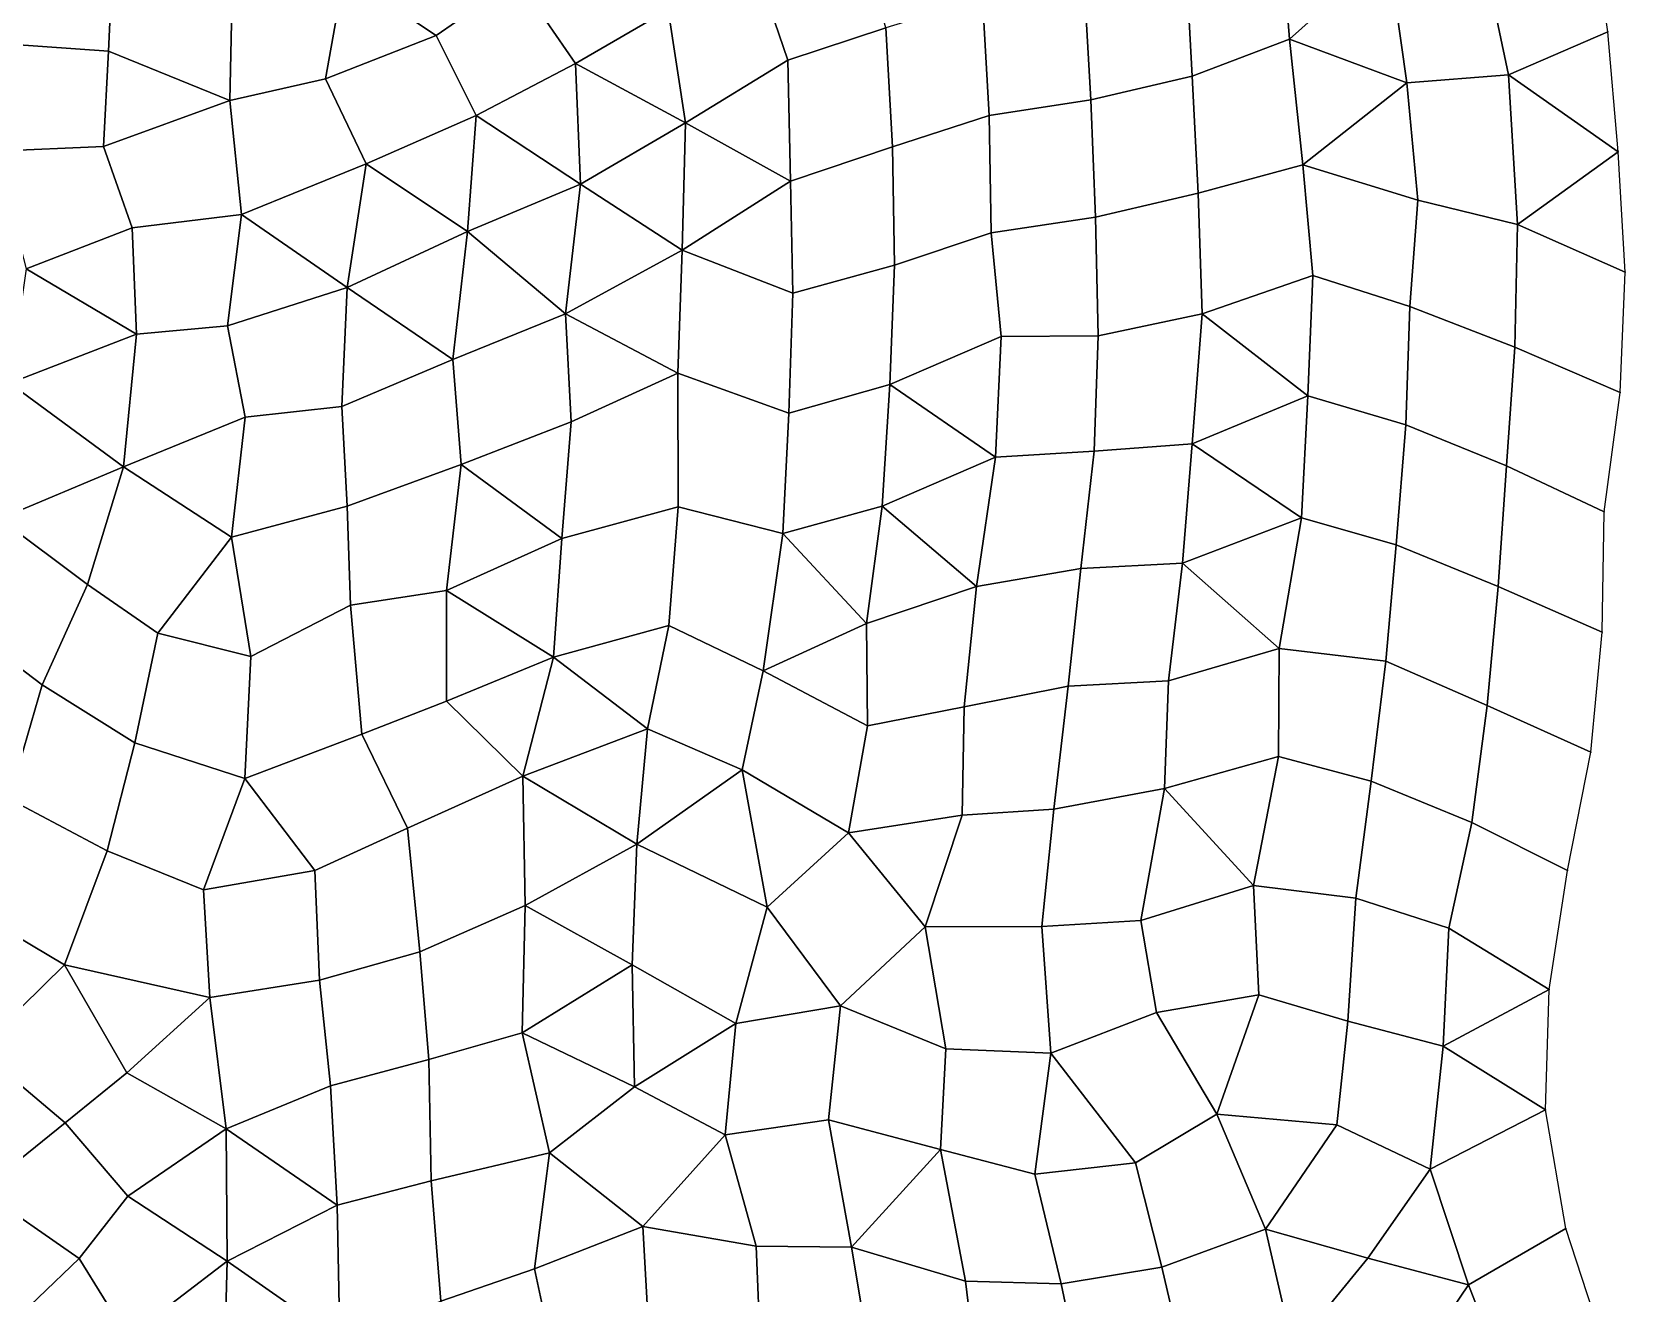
# Model space of a CAD drawing. Extents: x 727294 to 731543, y 8575035 to 8579824.
# Drawn here: x 730474.3 to 730738.7, y 8578980.5 to 8579189.8 of the extents above; entities that cross this region are included whole.
import ezdxf

# ---------------------------------------------------------------- set-up
doc = ezdxf.new("R2010")
doc.units = 0
for name, color, linetype in [('MESH_BOUND', 25, 'CONTINUOUS'), ('MESH_ELEMS', 250, 'CONTINUOUS'), ('MESH_NODES', 18, 'CONTINUOUS')]:
    doc.layers.add(name, color=color, linetype=linetype)

msp = doc.modelspace()

# ---------------------------------------------------------------- linework, layer by layer
at = {"layer": 'MESH_BOUND', "color": 25}
for points in [[(730735.87, 8579189.78, 38.16), (730733.08, 8579209.58, 37.92)], [(730737.6, 8579169.86, 38.14), (730735.87, 8579189.78, 38.16)], [(730738.75, 8579149.89, 38.16), (730737.6, 8579169.86, 38.14)], [(730737.92, 8579129.92, 38.15), (730738.75, 8579149.89, 38.16)], [(730735.25, 8579110.11, 37.98), (730737.92, 8579129.92, 38.15)], [(730734.96, 8579090.13, 37.79), (730735.25, 8579110.11, 37.98)], [(730733.03, 8579070.23, 33.69), (730734.96, 8579090.13, 37.79)], [(730729.17, 8579050.61, 34.94), (730733.03, 8579070.23, 33.69)], [(730726.16, 8579030.84, 35.7), (730729.17, 8579050.61, 34.94)], [(730725.52, 8579010.87, 36.35), (730726.16, 8579030.84, 35.7)], [(730728.89, 8578991.18, 36.17), (730725.52, 8579010.87, 36.35)], [(730735.12, 8578972.19, 38.01), (730728.89, 8578991.18, 36.17)]]:
    msp.add_polyline3d(points, dxfattribs=at)
at = {"layer": 'MESH_ELEMS', "color": 179}
for points in [[(730541.41, 8579189.17, 29.99), (730554.95, 8579198.51, 30.97), (730546.11, 8579210.24, 31.23), (730526.19, 8579199.35, 30.6)], [(730735.87, 8579189.78, 38.16), (730733.08, 8579209.58, 37.92), (730715.72, 8579200.03, 27.67), (730719.37, 8579182.64, 30.53)], [(730579.93, 8579193.46, 30.75), (730570.2, 8579208.17, 31.61), (730554.95, 8579198.51, 30.97), (730564.54, 8579184.53, 30.23)], [(730616.07, 8579190.48, 29.98), (730611.31, 8579207.57, 30.76), (730594.63, 8579200.2, 30.89), (730599.78, 8579185.07, 30.4)], [(730683.03, 8579188.55, 26.77), (730681.49, 8579208.43, 26.59), (730665.83, 8579201.86, 27.5), (730666.87, 8579182.45, 27.25)], [(730681.49, 8579208.43, 26.59), (730683.03, 8579188.55, 26.77), (730699.43, 8579203.26, 26.49), (730681.49, 8579208.43, 26.59)], [(730470.62, 8579187.74, 30.05), (730487.08, 8579186.59, 30), (730487.87, 8579204.63, 30.3), (730467.7, 8579201.78, 30.55)], [(730487.08, 8579186.59, 30), (730507.17, 8579178.41, 29.82), (730507.62, 8579199.02, 30.16), (730487.87, 8579204.63, 30.3)], [(730666.87, 8579182.45, 27.25), (730665.83, 8579201.86, 27.5), (730648.98, 8579197.9, 28.43), (730650.06, 8579178.49, 28.18)], [(730699.43, 8579203.26, 26.49), (730683.03, 8579188.55, 26.77), (730702.51, 8579181.3, 26.58), (730699.43, 8579203.26, 26.49)], [(730702.51, 8579181.3, 26.58), (730719.37, 8579182.64, 30.53), (730715.72, 8579200.03, 27.67), (730699.43, 8579203.26, 26.49)], [(730523.04, 8579182, 29.96), (730526.19, 8579199.35, 30.6), (730507.62, 8579199.02, 30.16), (730507.17, 8579178.41, 29.82)], [(730523.04, 8579182, 29.96), (730541.41, 8579189.17, 29.99), (730526.19, 8579199.35, 30.6), (730523.04, 8579182, 29.96)], [(730599.78, 8579185.07, 30.4), (730594.63, 8579200.2, 30.89), (730579.93, 8579193.46, 30.75), (730582.81, 8579174.7, 29.61)], [(730564.54, 8579184.53, 30.23), (730554.95, 8579198.51, 30.97), (730541.41, 8579189.17, 29.99), (730548.05, 8579175.89, 29.68)], [(730633.22, 8579175.88, 28.94), (730650.06, 8579178.49, 28.18), (730648.98, 8579197.9, 28.43), (730632.09, 8579195.4, 29.66)], [(730633.22, 8579175.88, 28.94), (730632.09, 8579195.4, 29.66), (730616.07, 8579190.48, 29.98), (730617.19, 8579170.68, 29.54)], [(730579.93, 8579193.46, 30.75), (730564.54, 8579184.53, 30.23), (730582.81, 8579174.7, 29.61), (730579.93, 8579193.46, 30.75)], [(730541.41, 8579189.17, 29.99), (730523.04, 8579182, 29.96), (730529.82, 8579167.87, 29.63), (730548.05, 8579175.89, 29.68)], [(730617.19, 8579170.68, 29.54), (730616.07, 8579190.48, 29.98), (730599.78, 8579185.07, 30.4), (730600.26, 8579165.03, 29.16)], [(730685.25, 8579167.71, 26.83), (730683.03, 8579188.55, 26.77), (730666.87, 8579182.45, 27.25), (730667.87, 8579163.03, 27.55)], [(730683.03, 8579188.55, 26.77), (730685.25, 8579167.71, 26.83), (730702.51, 8579181.3, 26.58), (730683.03, 8579188.55, 26.77)], [(730719.37, 8579182.64, 30.53), (730737.6, 8579169.86, 38.14), (730735.87, 8579189.78, 38.16), (730719.37, 8579182.64, 30.53)], [(730486.23, 8579170.76, 29.79), (730487.08, 8579186.59, 30), (730470.62, 8579187.74, 30.05), (730468.28, 8579169.98, 29.88)], [(730486.23, 8579170.76, 29.79), (730507.17, 8579178.41, 29.82), (730487.08, 8579186.59, 30), (730486.23, 8579170.76, 29.79)], [(730548.05, 8579175.89, 29.68), (730565.38, 8579164.51, 29.36), (730564.54, 8579184.53, 30.23), (730548.05, 8579175.89, 29.68)], [(730582.81, 8579174.7, 29.61), (730564.54, 8579184.53, 30.23), (730565.38, 8579164.51, 29.36), (730582.81, 8579174.7, 29.61)], [(730582.81, 8579174.7, 29.61), (730600.26, 8579165.03, 29.16), (730599.78, 8579185.07, 30.4), (730582.81, 8579174.7, 29.61)], [(730523.04, 8579182, 29.96), (730507.17, 8579178.41, 29.82), (730509.14, 8579159.49, 29.39), (730529.82, 8579167.87, 29.63)], [(730667.87, 8579163.03, 27.55), (730666.87, 8579182.45, 27.25), (730650.06, 8579178.49, 28.18), (730650.87, 8579159.02, 27.91)], [(730685.25, 8579167.71, 26.83), (730704.34, 8579161.83, 27.48), (730702.51, 8579181.3, 26.58), (730685.25, 8579167.71, 26.83)], [(730704.34, 8579161.83, 27.48), (730720.86, 8579157.79, 31.68), (730719.37, 8579182.64, 30.53), (730702.51, 8579181.3, 26.58)], [(730737.6, 8579169.86, 38.14), (730719.37, 8579182.64, 30.53), (730720.86, 8579157.79, 31.68), (730737.6, 8579169.86, 38.14)], [(730490.99, 8579157.26, 29.77), (730509.14, 8579159.49, 29.39), (730507.17, 8579178.41, 29.82), (730486.23, 8579170.76, 29.79)], [(730633.51, 8579156.41, 28.28), (730650.87, 8579159.02, 27.91), (730650.06, 8579178.49, 28.18), (730633.22, 8579175.88, 28.94)], [(730529.82, 8579167.87, 29.63), (730546.63, 8579156.63, 29.31), (730548.05, 8579175.89, 29.68), (730529.82, 8579167.87, 29.63)], [(730548.05, 8579175.89, 29.68), (730546.63, 8579156.63, 29.31), (730565.38, 8579164.51, 29.36), (730548.05, 8579175.89, 29.68)], [(730617.19, 8579170.68, 29.54), (730617.48, 8579151.06, 28.85), (730633.51, 8579156.41, 28.28), (730633.22, 8579175.88, 28.94)], [(730582.81, 8579174.7, 29.61), (730565.38, 8579164.51, 29.36), (730582.23, 8579153.56, 28.78), (730582.81, 8579174.7, 29.61)], [(730582.23, 8579153.56, 28.78), (730600.26, 8579165.03, 29.16), (730582.81, 8579174.7, 29.61), (730582.23, 8579153.56, 28.78)], [(730486.23, 8579170.76, 29.79), (730468.28, 8579169.98, 29.88), (730473.39, 8579150.44, 30.45), (730490.99, 8579157.26, 29.77)], [(730617.48, 8579151.06, 28.85), (730617.19, 8579170.68, 29.54), (730600.26, 8579165.03, 29.16), (730600.64, 8579146.41, 28.59)], [(730720.86, 8579157.79, 31.68), (730738.75, 8579149.89, 38.16), (730737.6, 8579169.86, 38.14), (730720.86, 8579157.79, 31.68)], [(730526.66, 8579147.36, 29.27), (730529.82, 8579167.87, 29.63), (730509.14, 8579159.49, 29.39), (730526.66, 8579147.36, 29.27)], [(730526.66, 8579147.36, 29.27), (730546.63, 8579156.63, 29.31), (730529.82, 8579167.87, 29.63), (730526.66, 8579147.36, 29.27)], [(730686.9, 8579149.36, 27.08), (730685.25, 8579167.71, 26.83), (730667.87, 8579163.03, 27.55), (730668.57, 8579142.97, 27.32)], [(730686.9, 8579149.36, 27.08), (730702.99, 8579144.23, 27.42), (730704.34, 8579161.83, 27.48), (730685.25, 8579167.71, 26.83)], [(730546.63, 8579156.63, 29.31), (730562.92, 8579142.99, 29.02), (730565.38, 8579164.51, 29.36), (730546.63, 8579156.63, 29.31)], [(730565.38, 8579164.51, 29.36), (730562.92, 8579142.99, 29.02), (730582.23, 8579153.56, 28.78), (730565.38, 8579164.51, 29.36)], [(730582.23, 8579153.56, 28.78), (730600.64, 8579146.41, 28.59), (730600.26, 8579165.03, 29.16), (730582.23, 8579153.56, 28.78)], [(730668.57, 8579142.97, 27.32), (730667.87, 8579163.03, 27.55), (730650.87, 8579159.02, 27.91), (730651.31, 8579139.33, 27.88)], [(730506.82, 8579141, 29.78), (730509.14, 8579159.49, 29.39), (730490.99, 8579157.26, 29.77), (730491.7, 8579139.64, 30.06)], [(730526.66, 8579147.36, 29.27), (730509.14, 8579159.49, 29.39), (730506.82, 8579141, 29.78), (730526.66, 8579147.36, 29.27)], [(730702.99, 8579144.23, 27.42), (730720.43, 8579137.46, 29.18), (730720.86, 8579157.79, 31.68), (730704.34, 8579161.83, 27.48)], [(730491.7, 8579139.64, 30.06), (730490.99, 8579157.26, 29.77), (730473.39, 8579150.44, 30.45), (730491.7, 8579139.64, 30.06)], [(730526.66, 8579147.36, 29.27), (730544.21, 8579135.4, 29.47), (730546.63, 8579156.63, 29.31), (730526.66, 8579147.36, 29.27)], [(730562.92, 8579142.99, 29.02), (730546.63, 8579156.63, 29.31), (730544.21, 8579135.4, 29.47), (730562.92, 8579142.99, 29.02)], [(730650.87, 8579159.02, 27.91), (730633.51, 8579156.41, 28.28), (730635.17, 8579139.21, 28.02), (730651.31, 8579139.33, 27.88)], [(730720.43, 8579137.46, 29.18), (730737.92, 8579129.92, 38.15), (730738.75, 8579149.89, 38.16), (730720.86, 8579157.79, 31.68)], [(730617.48, 8579151.06, 28.85), (730616.73, 8579131.28, 28.34), (730635.17, 8579139.21, 28.02), (730633.51, 8579156.41, 28.28)], [(730582.23, 8579153.56, 28.78), (730562.92, 8579142.99, 29.02), (730581.54, 8579133.15, 28.47), (730582.23, 8579153.56, 28.78)], [(730600.64, 8579146.41, 28.59), (730582.23, 8579153.56, 28.78), (730581.54, 8579133.15, 28.47), (730599.95, 8579126.52, 28.45)], [(730470.67, 8579131.46, 30.32), (730491.7, 8579139.64, 30.06), (730473.39, 8579150.44, 30.45), (730470.67, 8579131.46, 30.32)], [(730616.73, 8579131.28, 28.34), (730617.48, 8579151.06, 28.85), (730600.64, 8579146.41, 28.59), (730599.95, 8579126.52, 28.45)], [(730686.9, 8579149.36, 27.08), (730668.57, 8579142.97, 27.32), (730686.1, 8579129.37, 27.76), (730686.9, 8579149.36, 27.08)], [(730686.1, 8579129.37, 27.76), (730702.36, 8579124.55, 26.87), (730702.99, 8579144.23, 27.42), (730686.9, 8579149.36, 27.08)], [(730525.75, 8579127.6, 29.67), (730526.66, 8579147.36, 29.27), (730506.82, 8579141, 29.78), (730509.75, 8579125.82, 29.78)], [(730525.75, 8579127.6, 29.67), (730544.21, 8579135.4, 29.47), (730526.66, 8579147.36, 29.27), (730525.75, 8579127.6, 29.67)], [(730702.36, 8579124.55, 26.87), (730719.06, 8579117.75, 29.09), (730720.43, 8579137.46, 29.18), (730702.99, 8579144.23, 27.42)], [(730509.75, 8579125.82, 29.78), (730506.82, 8579141, 29.78), (730491.7, 8579139.64, 30.06), (730489.54, 8579117.59, 30)], [(730563.85, 8579125.05, 29.25), (730562.92, 8579142.99, 29.02), (730544.21, 8579135.4, 29.47), (730545.58, 8579117.97, 29.68)], [(730563.85, 8579125.05, 29.25), (730581.54, 8579133.15, 28.47), (730562.92, 8579142.99, 29.02), (730563.85, 8579125.05, 29.25)], [(730666.9, 8579121.42, 27.6), (730668.57, 8579142.97, 27.32), (730651.31, 8579139.33, 27.88), (730650.62, 8579120.19, 27.82)], [(730668.57, 8579142.97, 27.32), (730666.9, 8579121.42, 27.6), (730686.1, 8579129.37, 27.76), (730668.57, 8579142.97, 27.32)], [(730489.54, 8579117.59, 30), (730491.7, 8579139.64, 30.06), (730470.67, 8579131.46, 30.32), (730489.54, 8579117.59, 30)], [(730616.73, 8579131.28, 28.34), (730634.28, 8579119.19, 27.97), (730635.17, 8579139.21, 28.02), (730616.73, 8579131.28, 28.34)], [(730651.31, 8579139.33, 27.88), (730635.17, 8579139.21, 28.02), (730634.28, 8579119.19, 27.97), (730650.62, 8579120.19, 27.82)], [(730545.58, 8579117.97, 29.68), (730544.21, 8579135.4, 29.47), (730525.75, 8579127.6, 29.67), (730526.67, 8579111.05, 29.61)], [(730719.06, 8579117.75, 29.09), (730735.25, 8579110.11, 37.98), (730737.92, 8579129.92, 38.15), (730720.43, 8579137.46, 29.18)], [(730581.6, 8579110.96, 28.88), (730581.54, 8579133.15, 28.47), (730563.85, 8579125.05, 29.25), (730562.3, 8579105.71, 29.25)], [(730581.6, 8579110.96, 28.88), (730598.99, 8579106.51, 28.64), (730599.95, 8579126.52, 28.45), (730581.54, 8579133.15, 28.47)], [(730489.54, 8579117.59, 30), (730470.67, 8579131.46, 30.32), (730468.99, 8579108.94, 30.47), (730489.54, 8579117.59, 30)], [(730615.43, 8579111.08, 28.45), (730616.73, 8579131.28, 28.34), (730599.95, 8579126.52, 28.45), (730598.99, 8579106.51, 28.64)], [(730634.28, 8579119.19, 27.97), (730616.73, 8579131.28, 28.34), (730615.43, 8579111.08, 28.45), (730634.28, 8579119.19, 27.97)], [(730526.67, 8579111.05, 29.61), (730525.75, 8579127.6, 29.67), (730509.75, 8579125.82, 29.78), (730507.49, 8579105.93, 29.79)], [(730686.1, 8579129.37, 27.76), (730666.9, 8579121.42, 27.6), (730685.02, 8579109.12, 27.67), (730686.1, 8579129.37, 27.76)], [(730685.02, 8579109.12, 27.67), (730700.76, 8579104.67, 26.79), (730702.36, 8579124.55, 26.87), (730686.1, 8579129.37, 27.76)], [(730509.75, 8579125.82, 29.78), (730489.54, 8579117.59, 30), (730507.49, 8579105.93, 29.79), (730509.75, 8579125.82, 29.78)], [(730562.3, 8579105.71, 29.25), (730563.85, 8579125.05, 29.25), (730545.58, 8579117.97, 29.68), (730562.3, 8579105.71, 29.25)], [(730700.76, 8579104.67, 26.79), (730717.68, 8579097.74, 28.94), (730719.06, 8579117.75, 29.09), (730702.36, 8579124.55, 26.87)], [(730648.43, 8579100.7, 28.22), (730650.62, 8579120.19, 27.82), (730634.28, 8579119.19, 27.97), (730631.08, 8579097.74, 28.61)], [(730665.3, 8579101.61, 27.88), (730666.9, 8579121.42, 27.6), (730650.62, 8579120.19, 27.82), (730648.43, 8579100.7, 28.22)], [(730665.3, 8579101.61, 27.88), (730685.02, 8579109.12, 27.67), (730666.9, 8579121.42, 27.6), (730665.3, 8579101.61, 27.88)], [(730468.99, 8579108.94, 30.47), (730483.55, 8579098.05, 30.37), (730489.54, 8579117.59, 30), (730468.99, 8579108.94, 30.47)], [(730483.55, 8579098.05, 30.37), (730495.26, 8579090, 30.37), (730507.49, 8579105.93, 29.79), (730489.54, 8579117.59, 30)], [(730526.67, 8579111.05, 29.61), (730527.2, 8579094.66, 29.62), (730543.16, 8579097.09, 29.42), (730545.58, 8579117.97, 29.68)], [(730562.3, 8579105.71, 29.25), (730545.58, 8579117.97, 29.68), (730543.16, 8579097.09, 29.42), (730562.3, 8579105.71, 29.25)], [(730634.28, 8579119.19, 27.97), (730615.43, 8579111.08, 28.45), (730631.08, 8579097.74, 28.61), (730634.28, 8579119.19, 27.97)], [(730717.68, 8579097.74, 28.94), (730734.96, 8579090.13, 37.79), (730735.25, 8579110.11, 37.98), (730719.06, 8579117.75, 29.09)], [(730527.2, 8579094.66, 29.62), (730526.67, 8579111.05, 29.61), (730507.49, 8579105.93, 29.79), (730510.65, 8579086.1, 30.06)], [(730580.07, 8579091.28, 29.07), (730581.6, 8579110.96, 28.88), (730562.3, 8579105.71, 29.25), (730560.9, 8579086.03, 29.11)], [(730598.99, 8579106.51, 28.64), (730581.6, 8579110.96, 28.88), (730580.07, 8579091.28, 29.07), (730595.68, 8579083.72, 29.08)], [(730615.43, 8579111.08, 28.45), (730598.99, 8579106.51, 28.64), (730612.83, 8579091.62, 28.75), (730615.43, 8579111.08, 28.45)], [(730631.08, 8579097.74, 28.61), (730615.43, 8579111.08, 28.45), (730612.83, 8579091.62, 28.75), (730631.08, 8579097.74, 28.61)], [(730685.02, 8579109.12, 27.67), (730665.3, 8579101.61, 27.88), (730681.34, 8579087.44, 28.24), (730685.02, 8579109.12, 27.67)], [(730681.34, 8579087.44, 28.24), (730699.05, 8579085.35, 27.55), (730700.76, 8579104.67, 26.79), (730685.02, 8579109.12, 27.67)], [(730462.37, 8579091.77, 30.88), (730476.07, 8579081.44, 30.75), (730483.55, 8579098.05, 30.37), (730468.99, 8579108.94, 30.47)], [(730595.68, 8579083.72, 29.08), (730612.83, 8579091.62, 28.75), (730598.99, 8579106.51, 28.64), (730595.68, 8579083.72, 29.08)], [(730507.49, 8579105.93, 29.79), (730495.26, 8579090, 30.37), (730510.65, 8579086.1, 30.06), (730507.49, 8579105.93, 29.79)], [(730562.3, 8579105.71, 29.25), (730543.16, 8579097.09, 29.42), (730560.9, 8579086.03, 29.11), (730562.3, 8579105.71, 29.25)], [(730699.05, 8579085.35, 27.55), (730715.83, 8579078.01, 27.79), (730717.68, 8579097.74, 28.94), (730700.76, 8579104.67, 26.79)], [(730662.99, 8579082.09, 27.93), (730665.3, 8579101.61, 27.88), (730648.43, 8579100.7, 28.22), (730646.29, 8579081.22, 27.93)], [(730662.99, 8579082.09, 27.93), (730681.34, 8579087.44, 28.24), (730665.3, 8579101.61, 27.88), (730662.99, 8579082.09, 27.93)], [(730646.29, 8579081.22, 27.93), (730648.43, 8579100.7, 28.22), (730631.08, 8579097.74, 28.61), (730629.08, 8579077.77, 28.83)], [(730495.26, 8579090, 30.37), (730483.55, 8579098.05, 30.37), (730476.07, 8579081.44, 30.75), (730491.44, 8579071.8, 30.57)], [(730543.13, 8579078.68, 29.37), (730543.16, 8579097.09, 29.42), (730527.2, 8579094.66, 29.62), (730529.11, 8579073.25, 29.65)], [(730543.13, 8579078.68, 29.37), (730560.9, 8579086.03, 29.11), (730543.16, 8579097.09, 29.42), (730543.13, 8579078.68, 29.37)], [(730629.08, 8579077.77, 28.83), (730631.08, 8579097.74, 28.61), (730612.83, 8579091.62, 28.75), (730612.99, 8579074.63, 28.84)], [(730715.83, 8579078.01, 27.79), (730733.03, 8579070.23, 33.69), (730734.96, 8579090.13, 37.79), (730717.68, 8579097.74, 28.94)], [(730529.11, 8579073.25, 29.65), (730527.2, 8579094.66, 29.62), (730510.65, 8579086.1, 30.06), (730509.7, 8579065.87, 30.2)], [(730456.06, 8579072.69, 31.21), (730470.58, 8579062.48, 30.94), (730476.07, 8579081.44, 30.75), (730462.37, 8579091.77, 30.88)], [(730580.07, 8579091.28, 29.07), (730560.9, 8579086.03, 29.11), (730576.49, 8579074.12, 29.15), (730580.07, 8579091.28, 29.07)], [(730576.49, 8579074.12, 29.15), (730592.24, 8579067.33, 29.19), (730595.68, 8579083.72, 29.08), (730580.07, 8579091.28, 29.07)], [(730595.68, 8579083.72, 29.08), (730612.99, 8579074.63, 28.84), (730612.83, 8579091.62, 28.75), (730595.68, 8579083.72, 29.08)], [(730491.44, 8579071.8, 30.57), (730509.7, 8579065.87, 30.2), (730510.65, 8579086.1, 30.06), (730495.26, 8579090, 30.37)], [(730543.13, 8579078.68, 29.37), (730555.8, 8579066.27, 29.31), (730560.9, 8579086.03, 29.11), (730543.13, 8579078.68, 29.37)], [(730555.8, 8579066.27, 29.31), (730576.49, 8579074.12, 29.15), (730560.9, 8579086.03, 29.11), (730555.8, 8579066.27, 29.31)], [(730681.2, 8579069.55, 27.87), (730681.34, 8579087.44, 28.24), (730662.99, 8579082.09, 27.93), (730662.33, 8579064.19, 27.57)], [(730699.05, 8579085.35, 27.55), (730681.34, 8579087.44, 28.24), (730681.2, 8579069.55, 27.87), (730696.58, 8579065.45, 27.64)], [(730696.58, 8579065.45, 27.64), (730713.29, 8579058.58, 27.32), (730715.83, 8579078.01, 27.79), (730699.05, 8579085.35, 27.55)], [(730592.24, 8579067.33, 29.19), (730609.88, 8579056.86, 29.01), (730612.99, 8579074.63, 28.84), (730595.68, 8579083.72, 29.08)], [(730470.58, 8579062.48, 30.94), (730486.81, 8579053.84, 30.78), (730491.44, 8579071.8, 30.57), (730476.07, 8579081.44, 30.75)], [(730629.08, 8579077.77, 28.83), (730628.72, 8579059.76, 28.8), (730643.96, 8579060.78, 27.94), (730646.29, 8579081.22, 27.93)], [(730662.33, 8579064.19, 27.57), (730662.99, 8579082.09, 27.93), (730646.29, 8579081.22, 27.93), (730643.96, 8579060.78, 27.94)], [(730536.67, 8579057.64, 29.86), (730555.8, 8579066.27, 29.31), (730543.13, 8579078.68, 29.37), (730529.11, 8579073.25, 29.65)], [(730628.72, 8579059.76, 28.8), (730629.08, 8579077.77, 28.83), (730612.99, 8579074.63, 28.84), (730609.88, 8579056.86, 29.01)], [(730713.29, 8579058.58, 27.32), (730729.17, 8579050.61, 34.94), (730733.03, 8579070.23, 33.69), (730715.83, 8579078.01, 27.79)], [(730521.27, 8579050.58, 30.31), (730536.67, 8579057.64, 29.86), (730529.11, 8579073.25, 29.65), (730509.7, 8579065.87, 30.2)], [(730555.8, 8579066.27, 29.31), (730574.74, 8579054.97, 29.34), (730576.49, 8579074.12, 29.15), (730555.8, 8579066.27, 29.31)], [(730576.49, 8579074.12, 29.15), (730574.74, 8579054.97, 29.34), (730592.24, 8579067.33, 29.19), (730576.49, 8579074.12, 29.15)], [(730486.81, 8579053.84, 30.78), (730502.8, 8579047.38, 30.49), (730509.7, 8579065.87, 30.2), (730491.44, 8579071.8, 30.57)], [(730681.2, 8579069.55, 27.87), (730662.33, 8579064.19, 27.57), (730677.05, 8579048.13, 27.74), (730681.2, 8579069.55, 27.87)], [(730677.05, 8579048.13, 27.74), (730694.08, 8579046, 27.46), (730696.58, 8579065.45, 27.64), (730681.2, 8579069.55, 27.87)], [(730596.35, 8579044.5, 29.28), (730592.24, 8579067.33, 29.19), (730574.74, 8579054.97, 29.34), (730596.35, 8579044.5, 29.28)], [(730596.35, 8579044.5, 29.28), (730609.88, 8579056.86, 29.01), (730592.24, 8579067.33, 29.19), (730596.35, 8579044.5, 29.28)], [(730502.8, 8579047.38, 30.49), (730521.27, 8579050.58, 30.31), (730509.7, 8579065.87, 30.2), (730502.8, 8579047.38, 30.49)], [(730556.18, 8579044.78, 29.72), (730555.8, 8579066.27, 29.31), (730536.67, 8579057.64, 29.86), (730538.73, 8579037.11, 30.06)], [(730574.74, 8579054.97, 29.34), (730555.8, 8579066.27, 29.31), (730556.18, 8579044.78, 29.72), (730574.74, 8579054.97, 29.34)], [(730658.39, 8579042.31, 27.66), (730662.33, 8579064.19, 27.57), (730643.96, 8579060.78, 27.94), (730641.94, 8579041.32, 28.26)], [(730658.39, 8579042.31, 27.66), (730677.05, 8579048.13, 27.74), (730662.33, 8579064.19, 27.57), (730658.39, 8579042.31, 27.66)], [(730694.08, 8579046, 27.46), (730709.5, 8579041.03, 27.36), (730713.29, 8579058.58, 27.32), (730696.58, 8579065.45, 27.64)], [(730486.81, 8579053.84, 30.78), (730470.58, 8579062.48, 30.94), (730463.26, 8579044.75, 31.52), (730479.74, 8579034.95, 31.1)], [(730609.88, 8579056.86, 29.01), (730622.56, 8579041.26, 28.88), (730628.72, 8579059.76, 28.8), (730609.88, 8579056.86, 29.01)], [(730641.94, 8579041.32, 28.26), (730643.96, 8579060.78, 27.94), (730628.72, 8579059.76, 28.8), (730622.56, 8579041.26, 28.88)], [(730538.73, 8579037.11, 30.06), (730536.67, 8579057.64, 29.86), (730521.27, 8579050.58, 30.31), (730522.06, 8579032.4, 30.58)], [(730608.52, 8579028.14, 29), (730622.56, 8579041.26, 28.88), (730609.88, 8579056.86, 29.01), (730596.35, 8579044.5, 29.28)], [(730709.5, 8579041.03, 27.36), (730726.16, 8579030.84, 35.7), (730729.17, 8579050.61, 34.94), (730713.29, 8579058.58, 27.32)], [(730502.8, 8579047.38, 30.49), (730486.81, 8579053.84, 30.78), (730479.74, 8579034.95, 31.1), (730503.85, 8579029.54, 30.63)], [(730574.74, 8579054.97, 29.34), (730556.18, 8579044.78, 29.72), (730573.94, 8579034.92, 29.45), (730574.74, 8579054.97, 29.34)], [(730596.35, 8579044.5, 29.28), (730574.74, 8579054.97, 29.34), (730573.94, 8579034.92, 29.45), (730591.17, 8579025.2, 29.55)], [(730522.06, 8579032.4, 30.58), (730521.27, 8579050.58, 30.31), (730502.8, 8579047.38, 30.49), (730503.85, 8579029.54, 30.63)], [(730677.95, 8579029.96, 27.83), (730677.05, 8579048.13, 27.74), (730658.39, 8579042.31, 27.66), (730660.96, 8579027.01, 27.66)], [(730677.95, 8579029.96, 27.83), (730692.7, 8579025.61, 27.08), (730694.08, 8579046, 27.46), (730677.05, 8579048.13, 27.74)], [(730692.7, 8579025.61, 27.08), (730708.55, 8579021.45, 29.28), (730709.5, 8579041.03, 27.36), (730694.08, 8579046, 27.46)], [(730465.42, 8579020.92, 31.41), (730479.74, 8579034.95, 31.1), (730463.26, 8579044.75, 31.52), (730453, 8579029.37, 31.64)], [(730555.71, 8579023.66, 30.24), (730556.18, 8579044.78, 29.72), (730538.73, 8579037.11, 30.06), (730540.22, 8579019.22, 30.29)], [(730555.71, 8579023.66, 30.24), (730573.94, 8579034.92, 29.45), (730556.18, 8579044.78, 29.72), (730555.71, 8579023.66, 30.24)], [(730596.35, 8579044.5, 29.28), (730591.17, 8579025.2, 29.55), (730608.52, 8579028.14, 29), (730596.35, 8579044.5, 29.28)], [(730626.03, 8579021, 28.75), (730622.56, 8579041.26, 28.88), (730608.52, 8579028.14, 29), (730626.03, 8579021, 28.75)], [(730626.03, 8579021, 28.75), (730643.45, 8579020.28, 27.9), (730641.94, 8579041.32, 28.26), (730622.56, 8579041.26, 28.88)], [(730660.96, 8579027.01, 27.66), (730658.39, 8579042.31, 27.66), (730641.94, 8579041.32, 28.26), (730643.45, 8579020.28, 27.9)], [(730726.16, 8579030.84, 35.7), (730709.5, 8579041.03, 27.36), (730708.55, 8579021.45, 29.28), (730726.16, 8579030.84, 35.7)], [(730479.74, 8579034.95, 31.1), (730465.42, 8579020.92, 31.41), (730479.86, 8579008.71, 31.17), (730490.1, 8579017.05, 30.92)], [(730479.74, 8579034.95, 31.1), (730490.1, 8579017.05, 30.92), (730503.85, 8579029.54, 30.63), (730479.74, 8579034.95, 31.1)], [(730540.22, 8579019.22, 30.29), (730538.73, 8579037.11, 30.06), (730522.06, 8579032.4, 30.58), (730523.92, 8579014.89, 30.64)], [(730573.94, 8579034.92, 29.45), (730555.71, 8579023.66, 30.24), (730574.32, 8579014.69, 29.79), (730573.94, 8579034.92, 29.45)], [(730574.32, 8579014.69, 29.79), (730591.17, 8579025.2, 29.55), (730573.94, 8579034.92, 29.45), (730574.32, 8579014.69, 29.79)], [(730503.85, 8579029.54, 30.63), (730506.58, 8579007.74, 30.85), (730523.92, 8579014.89, 30.64), (730522.06, 8579032.4, 30.58)], [(730660.96, 8579027.01, 27.66), (730671.01, 8579010.14, 27.63), (730677.95, 8579029.96, 27.83), (730660.96, 8579027.01, 27.66)], [(730671.01, 8579010.14, 27.63), (730690.92, 8579008.39, 27.1), (730692.7, 8579025.61, 27.08), (730677.95, 8579029.96, 27.83)], [(730725.52, 8579010.87, 36.35), (730726.16, 8579030.84, 35.7), (730708.55, 8579021.45, 29.28), (730725.52, 8579010.87, 36.35)], [(730503.85, 8579029.54, 30.63), (730490.1, 8579017.05, 30.92), (730506.58, 8579007.74, 30.85), (730503.85, 8579029.54, 30.63)], [(730606.56, 8579009.2, 29.07), (730608.52, 8579028.14, 29), (730591.17, 8579025.2, 29.55), (730589.42, 8579006.73, 29.78)], [(730606.56, 8579009.2, 29.07), (730625.12, 8579004.31, 28.7), (730626.03, 8579021, 28.75), (730608.52, 8579028.14, 29)], [(730657.5, 8579002.08, 27.96), (730671.01, 8579010.14, 27.63), (730660.96, 8579027.01, 27.66), (730643.45, 8579020.28, 27.9)], [(730574.32, 8579014.69, 29.79), (730589.42, 8579006.73, 29.78), (730591.17, 8579025.2, 29.55), (730574.32, 8579014.69, 29.79)], [(730690.92, 8579008.39, 27.1), (730706.4, 8579001.02, 29.09), (730708.55, 8579021.45, 29.28), (730692.7, 8579025.61, 27.08)], [(730560.22, 8579003.75, 30.81), (730555.71, 8579023.66, 30.24), (730540.22, 8579019.22, 30.29), (730540.61, 8578999.08, 30.78)], [(730560.22, 8579003.75, 30.81), (730574.32, 8579014.69, 29.79), (730555.71, 8579023.66, 30.24), (730560.22, 8579003.75, 30.81)], [(730465.94, 8578997.47, 31.47), (730479.86, 8579008.71, 31.17), (730465.42, 8579020.92, 31.41), (730455.19, 8579008.49, 31.59)], [(730523.92, 8579014.89, 30.64), (730524.99, 8578995.07, 30.95), (730540.61, 8578999.08, 30.78), (730540.22, 8579019.22, 30.29)], [(730625.12, 8579004.31, 28.7), (730640.8, 8579000.23, 28.06), (730643.45, 8579020.28, 27.9), (730626.03, 8579021, 28.75)], [(730640.8, 8579000.23, 28.06), (730657.5, 8579002.08, 27.96), (730643.45, 8579020.28, 27.9), (730640.8, 8579000.23, 28.06)], [(730706.4, 8579001.02, 29.09), (730725.52, 8579010.87, 36.35), (730708.55, 8579021.45, 29.28), (730706.4, 8579001.02, 29.09)], [(730490.1, 8579017.05, 30.92), (730479.86, 8579008.71, 31.17), (730490.27, 8578996.55, 30.9), (730506.58, 8579007.74, 30.85)], [(730524.99, 8578995.07, 30.95), (730523.92, 8579014.89, 30.64), (730506.58, 8579007.74, 30.85), (730524.99, 8578995.07, 30.95)], [(730575.72, 8578991.5, 31.08), (730589.42, 8579006.73, 29.78), (730574.32, 8579014.69, 29.79), (730560.22, 8579003.75, 30.81)], [(730482.16, 8578986.23, 31.11), (730490.27, 8578996.55, 30.9), (730479.86, 8579008.71, 31.17), (730465.94, 8578997.47, 31.47)], [(730594.54, 8578988.28, 30.48), (730610.37, 8578988.07, 28.77), (730606.56, 8579009.2, 29.07), (730589.42, 8579006.73, 29.78)], [(730610.37, 8578988.07, 28.77), (730625.12, 8579004.31, 28.7), (730606.56, 8579009.2, 29.07), (730610.37, 8578988.07, 28.77)], [(730679.08, 8578991.09, 27.92), (730671.01, 8579010.14, 27.63), (730657.5, 8579002.08, 27.96), (730661.87, 8578984.78, 27.29)], [(730671.01, 8579010.14, 27.63), (730679.08, 8578991.09, 27.92), (730690.92, 8579008.39, 27.1), (730671.01, 8579010.14, 27.63)], [(730706.4, 8579001.02, 29.09), (730712.78, 8578981.82, 32.41), (730728.89, 8578991.18, 36.17), (730725.52, 8579010.87, 36.35)], [(730506.58, 8579007.74, 30.85), (730490.27, 8578996.55, 30.9), (730506.74, 8578985.74, 30.82), (730506.58, 8579007.74, 30.85)], [(730506.74, 8578985.74, 30.82), (730524.99, 8578995.07, 30.95), (730506.58, 8579007.74, 30.85), (730506.74, 8578985.74, 30.82)], [(730575.72, 8578991.5, 31.08), (730594.54, 8578988.28, 30.48), (730589.42, 8579006.73, 29.78), (730575.72, 8578991.5, 31.08)], [(730696.04, 8578986.24, 28.75), (730706.4, 8579001.02, 29.09), (730690.92, 8579008.39, 27.1), (730679.08, 8578991.09, 27.92)], [(730557.74, 8578984.48, 32.55), (730560.22, 8579003.75, 30.81), (730540.61, 8578999.08, 30.78), (730542.2, 8578979.11, 32.1)], [(730575.72, 8578991.5, 31.08), (730560.22, 8579003.75, 30.81), (730557.74, 8578984.48, 32.55), (730575.72, 8578991.5, 31.08)], [(730625.12, 8579004.31, 28.7), (730610.37, 8578988.07, 28.77), (730629.25, 8578982.43, 28.37), (730625.12, 8579004.31, 28.7)], [(730640.8, 8579000.23, 28.06), (730625.12, 8579004.31, 28.7), (730629.25, 8578982.43, 28.37), (730645.14, 8578981.98, 27.25)], [(730645.14, 8578981.98, 27.25), (730661.87, 8578984.78, 27.29), (730657.5, 8579002.08, 27.96), (730640.8, 8579000.23, 28.06)], [(730696.04, 8578986.24, 28.75), (730712.78, 8578981.82, 32.41), (730706.4, 8579001.02, 29.09), (730696.04, 8578986.24, 28.75)], [(730542.2, 8578979.11, 32.1), (730540.61, 8578999.08, 30.78), (730524.99, 8578995.07, 30.95), (730525.45, 8578972.71, 31.66)], [(730468.53, 8578973.18, 31.29), (730482.16, 8578986.23, 31.11), (730465.94, 8578997.47, 31.47), (730449.96, 8578982.62, 31.57)], [(730490.24, 8578973.13, 30.92), (730506.74, 8578985.74, 30.82), (730490.27, 8578996.55, 30.9), (730482.16, 8578986.23, 31.11)], [(730525.45, 8578972.71, 31.66), (730524.99, 8578995.07, 30.95), (730506.74, 8578985.74, 30.82), (730525.45, 8578972.71, 31.66)], [(730557.74, 8578984.48, 32.55), (730561.55, 8578966.67, 33.67), (730576.7, 8578973.68, 31.71), (730575.72, 8578991.5, 31.08)], [(730594.54, 8578988.28, 30.48), (730575.72, 8578991.5, 31.08), (730576.7, 8578973.68, 31.71), (730595.28, 8578970.54, 29.8)], [(730683.68, 8578971.13, 28.43), (730679.08, 8578991.09, 27.92), (730661.87, 8578984.78, 27.29), (730666.43, 8578965.1, 27.44)], [(730679.08, 8578991.09, 27.92), (730683.68, 8578971.13, 28.43), (730696.04, 8578986.24, 28.75), (730679.08, 8578991.09, 27.92)], [(730735.12, 8578972.19, 38.01), (730728.89, 8578991.18, 36.17), (730712.78, 8578981.82, 32.41), (730720.98, 8578960.61, 33.91)], [(730595.28, 8578970.54, 29.8), (730613.77, 8578967.61, 28.66), (730610.37, 8578988.07, 28.77), (730594.54, 8578988.28, 30.48)], [(730613.77, 8578967.61, 28.66), (730631.43, 8578964.66, 28.05), (730629.25, 8578982.43, 28.37), (730610.37, 8578988.07, 28.77)], [(730468.53, 8578973.18, 31.29), (730478.79, 8578959.7, 30.7), (730490.24, 8578973.13, 30.92), (730482.16, 8578986.23, 31.11)], [(730506.74, 8578985.74, 30.82), (730490.24, 8578973.13, 30.92), (730506.12, 8578962.93, 31.16), (730506.74, 8578985.74, 30.82)], [(730506.74, 8578985.74, 30.82), (730506.12, 8578962.93, 31.16), (730525.45, 8578972.71, 31.66), (730506.74, 8578985.74, 30.82)], [(730649.24, 8578962.58, 27.43), (730666.43, 8578965.1, 27.44), (730661.87, 8578984.78, 27.29), (730645.14, 8578981.98, 27.25)], [(730700.65, 8578963.93, 30.17), (730712.78, 8578981.82, 32.41), (730696.04, 8578986.24, 28.75), (730683.68, 8578971.13, 28.43)], [(730561.55, 8578966.67, 33.67), (730557.74, 8578984.48, 32.55), (730542.2, 8578979.11, 32.1), (730545.28, 8578959.29, 32.26)], [(730645.14, 8578981.98, 27.25), (730629.25, 8578982.43, 28.37), (730631.43, 8578964.66, 28.05), (730649.24, 8578962.58, 27.43)], [(730700.65, 8578963.93, 30.17), (730720.98, 8578960.61, 33.91), (730712.78, 8578981.82, 32.41), (730700.65, 8578963.93, 30.17)]]:
    msp.add_3dface(points, dxfattribs=at)
at = {"layer": 'MESH_NODES', "color": 18}
for p in [(730541.41, 8579189.17, 29.99), (730683.03, 8579188.55, 26.77), (730735.87, 8579189.78, 38.16), (730487.08, 8579186.59, 30), (730564.54, 8579184.53, 30.23), (730599.78, 8579185.07, 30.4), (730523.04, 8579182, 29.96), (730666.87, 8579182.45, 27.25), (730702.51, 8579181.3, 26.58), (730719.37, 8579182.64, 30.53), (730507.17, 8579178.41, 29.82), (730650.06, 8579178.49, 28.18), (730548.05, 8579175.89, 29.68), (730633.22, 8579175.88, 28.94), (730582.81, 8579174.7, 29.61), (730486.23, 8579170.76, 29.79), (730617.19, 8579170.68, 29.54), (730737.6, 8579169.86, 38.14), (730529.82, 8579167.87, 29.63), (730685.25, 8579167.71, 26.83), (730565.38, 8579164.51, 29.36), (730600.26, 8579165.03, 29.16), (730667.87, 8579163.03, 27.55), (730509.14, 8579159.49, 29.39), (730704.34, 8579161.83, 27.48), (730490.99, 8579157.26, 29.77), (730546.63, 8579156.63, 29.31), (730650.87, 8579159.02, 27.91), (730720.86, 8579157.79, 31.68), (730633.51, 8579156.41, 28.28), (730582.23, 8579153.56, 28.78), (730617.48, 8579151.06, 28.85), (730686.9, 8579149.36, 27.08), (730738.75, 8579149.89, 38.16), (730526.66, 8579147.36, 29.27), (730600.64, 8579146.41, 28.59), (730702.99, 8579144.23, 27.42), (730506.82, 8579141, 29.78), (730562.92, 8579142.99, 29.02), (730668.57, 8579142.97, 27.32), (730491.7, 8579139.64, 30.06), (730635.17, 8579139.21, 28.02), (730651.31, 8579139.33, 27.88), (730544.21, 8579135.4, 29.47), (730720.43, 8579137.46, 29.18), (730581.54, 8579133.15, 28.47), (730616.73, 8579131.28, 28.34), (730525.75, 8579127.6, 29.67), (730686.1, 8579129.37, 27.76), (730737.92, 8579129.92, 38.15), (730509.75, 8579125.82, 29.78), (730563.85, 8579125.05, 29.25), (730599.95, 8579126.52, 28.45), (730702.36, 8579124.55, 26.87), (730650.62, 8579120.19, 27.82), (730666.9, 8579121.42, 27.6), (730489.54, 8579117.59, 30), (730545.58, 8579117.97, 29.68), (730634.28, 8579119.19, 27.97), (730719.06, 8579117.75, 29.09), (730526.67, 8579111.05, 29.61), (730581.6, 8579110.96, 28.88), (730615.43, 8579111.08, 28.45), (730685.02, 8579109.12, 27.67), (730735.25, 8579110.11, 37.98), (730598.99, 8579106.51, 28.64), (730507.49, 8579105.93, 29.79), (730562.3, 8579105.71, 29.25), (730700.76, 8579104.67, 26.79), (730665.3, 8579101.61, 27.88), (730648.43, 8579100.7, 28.22), (730483.55, 8579098.05, 30.37), (730543.16, 8579097.09, 29.42), (730631.08, 8579097.74, 28.61), (730717.68, 8579097.74, 28.94), (730527.2, 8579094.66, 29.62), (730580.07, 8579091.28, 29.07), (730612.83, 8579091.62, 28.75), (730495.26, 8579090, 30.37), (730734.96, 8579090.13, 37.79), (730510.65, 8579086.1, 30.06), (730560.9, 8579086.03, 29.11), (730681.34, 8579087.44, 28.24), (730699.05, 8579085.35, 27.55), (730595.68, 8579083.72, 29.08), (730476.07, 8579081.44, 30.75), (730646.29, 8579081.22, 27.93), (730662.99, 8579082.09, 27.93), (730543.13, 8579078.68, 29.37), (730629.08, 8579077.77, 28.83), (730715.83, 8579078.01, 27.79), (730612.99, 8579074.63, 28.84), (730529.11, 8579073.25, 29.65), (730576.49, 8579074.12, 29.15), (730491.44, 8579071.8, 30.57), (730681.2, 8579069.55, 27.87), (730733.03, 8579070.23, 33.69), (730592.24, 8579067.33, 29.19), (730509.7, 8579065.87, 30.2), (730555.8, 8579066.27, 29.31), (730662.33, 8579064.19, 27.57), (730696.58, 8579065.45, 27.64), (730628.72, 8579059.76, 28.8), (730643.96, 8579060.78, 27.94), (730536.67, 8579057.64, 29.86), (730609.88, 8579056.86, 29.01), (730713.29, 8579058.58, 27.32), (730486.81, 8579053.84, 30.78), (730574.74, 8579054.97, 29.34), (730521.27, 8579050.58, 30.31), (730729.17, 8579050.61, 34.94), (730502.8, 8579047.38, 30.49), (730677.05, 8579048.13, 27.74), (730694.08, 8579046, 27.46), (730556.18, 8579044.78, 29.72), (730596.35, 8579044.5, 29.28), (730622.56, 8579041.26, 28.88), (730641.94, 8579041.32, 28.26), (730658.39, 8579042.31, 27.66), (730709.5, 8579041.03, 27.36), (730479.74, 8579034.95, 31.1), (730538.73, 8579037.11, 30.06), (730573.94, 8579034.92, 29.45), (730522.06, 8579032.4, 30.58), (730677.95, 8579029.96, 27.83), (730726.16, 8579030.84, 35.7), (730503.85, 8579029.54, 30.63), (730608.52, 8579028.14, 29), (730660.96, 8579027.01, 27.66), (730591.17, 8579025.2, 29.55), (730692.7, 8579025.61, 27.08), (730555.71, 8579023.66, 30.24), (730540.22, 8579019.22, 30.29), (730626.03, 8579021, 28.75), (730643.45, 8579020.28, 27.9), (730708.55, 8579021.45, 29.28), (730490.1, 8579017.05, 30.92), (730523.92, 8579014.89, 30.64), (730574.32, 8579014.69, 29.79), (730479.86, 8579008.71, 31.17), (730606.56, 8579009.2, 29.07), (730671.01, 8579010.14, 27.63), (730725.52, 8579010.87, 36.35), (730506.58, 8579007.74, 30.85), (730589.42, 8579006.73, 29.78), (730690.92, 8579008.39, 27.1), (730560.22, 8579003.75, 30.81), (730625.12, 8579004.31, 28.7), (730657.5, 8579002.08, 27.96), (730706.4, 8579001.02, 29.09), (730540.61, 8578999.08, 30.78), (730640.8, 8579000.23, 28.06), (730490.27, 8578996.55, 30.9), (730524.99, 8578995.07, 30.95), (730575.72, 8578991.5, 31.08), (730679.08, 8578991.09, 27.92), (730728.89, 8578991.18, 36.17), (730594.54, 8578988.28, 30.48), (730610.37, 8578988.07, 28.77), (730482.16, 8578986.23, 31.11), (730506.74, 8578985.74, 30.82), (730661.87, 8578984.78, 27.29), (730696.04, 8578986.24, 28.75), (730557.74, 8578984.48, 32.55), (730629.25, 8578982.43, 28.37), (730645.14, 8578981.98, 27.25), (730712.78, 8578981.82, 32.41)]:
    msp.add_point(p, dxfattribs=at)

doc.saveas('drawing.dxf')
